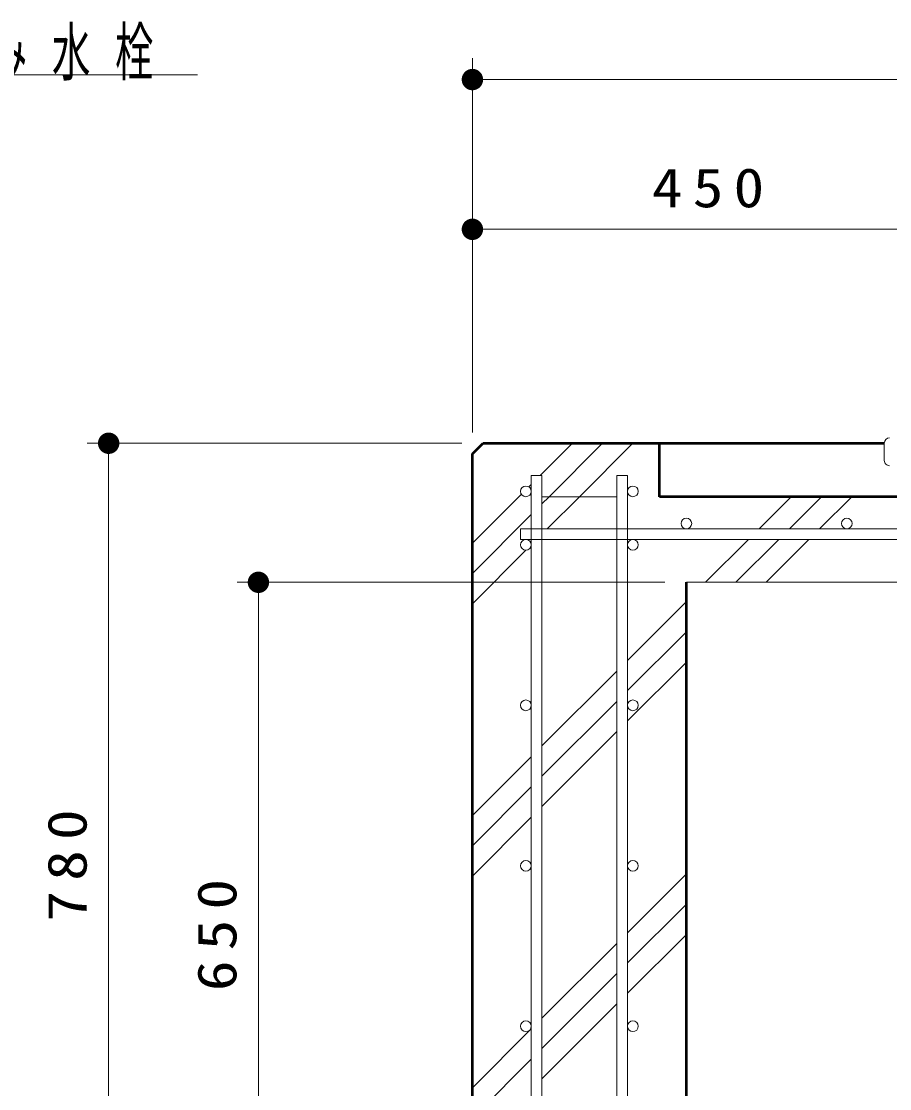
# Model space of a CAD drawing. Units: millimetres on the paper, scale 1:20. Extents: x -385 to 0, y -5 to 267.
# Drawn here: x -147.63 to -107.05, y 130.8 to 180.69 of the extents above; entities that cross this region are included whole.
import ezdxf

# ---------------------------------------------------------------- set-up
doc = ezdxf.new("R2010")
doc.units = ezdxf.units.MM
doc.layers.add('LY_1', color=2, linetype='Continuous', lineweight=13)
doc.styles.add('ＭＳ ゴシック', font='')
doc.styles.get('ＭＳ ゴシック').set_extended_font_data('MS Gothic')

# ---------------------------------------------------------------- blocks, each defined once
blk = doc.blocks.new('filled_dot')
at = {"color": 0, "linetype": 'Continuous', "lineweight": -2, "const_width": 1.25}
blk.add_lwpolyline([(-0.625, 0, 1), (0.625, 0, 1)], format="xyb", close=True, dxfattribs=at)

msp = doc.modelspace()

# ---------------------------------------------------------------- linework, layer by layer
at = {"layer": 'LY_1', "color": 7}
for p, q in [((-126.55, 161.465), (-126.55, 178.965)), ((-126.55, 177.965), (-61.55, 177.965)), ((-126.55, 161.465), (-126.55, 171.965)), ((-126.55, 170.965), (-104.05, 170.965)), ((-127.05, 160.965), (-144.55, 160.965)), ((-143.55, 121.965), (-143.55, 160.965)), ((-123.378, 159.465), (-121.878, 160.965)), ((-122.963, 158.465), (-120.463, 160.965)), ((-121.549, 158.465), (-119.049, 160.965)), ((-123.916, 158.926), (-123.8, 159.043)), ((-126.55, 156.293), (-124.261, 158.581)), ((-123.3, 158.465), (-119.8, 158.465)), ((-123.3, 158.129), (-122.963, 158.465)), ((-123.049, 156.965), (-121.549, 158.465)), ((-113.15, 156.965), (-111.65, 158.465)), ((-111.736, 156.965), (-110.236, 158.465)), ((-110.321, 156.965), (-108.821, 158.465)), ((-126.55, 154.879), (-123.8, 157.629)), ((-115.65, 154.465), (-113.65, 156.465)), ((-114.236, 154.465), (-112.236, 156.465)), ((-112.821, 154.465), (-110.821, 156.465)), ((-126.55, 153.464), (-124.049, 155.965)), ((-117.55, 154.465), (-137.55, 154.465)), ((-136.55, 121.965), (-136.55, 154.465)), ((-116.55, 154.465), (-71.55, 154.465)), ((-119.3, 150.815), (-116.55, 153.565)), ((-119.3, 149.401), (-116.55, 152.151)), ((-119.3, 147.986), (-116.55, 150.736)), ((-123.3, 146.815), (-119.8, 150.315)), ((-123.3, 145.401), (-119.8, 148.901)), ((-123.3, 143.986), (-119.8, 147.486)), ((-126.55, 143.565), (-123.8, 146.315)), ((-126.55, 142.151), (-123.8, 144.901)), ((-126.55, 140.736), (-123.8, 143.486)), ((-119.3, 138.087), (-116.55, 140.837)), ((-119.3, 136.673), (-116.55, 139.423)), ((-119.3, 135.258), (-116.55, 138.008)), ((-123.3, 134.087), (-119.8, 137.587)), ((-123.3, 132.673), (-119.8, 136.173)), ((-123.3, 131.258), (-119.8, 134.758)), ((-126.55, 130.837), (-123.8, 133.587)), ((-126.55, 129.423), (-123.8, 132.173))]:
    msp.add_line(p, q, dxfattribs=at)
at = {"layer": 'LY_1', "color": 140, "lineweight": 50}
for p, q in [((-126.55, 160.465), (-126.05, 160.965)), ((-126.05, 160.965), (-107.3, 160.965)), ((-117.8, 158.465), (-117.8, 160.965)), ((-126.55, 106.965), (-126.55, 160.465)), ((-63.05, 158.465), (-117.8, 158.465)), ((-116.55, 106.965), (-116.55, 154.465))]:
    msp.add_line(p, q, dxfattribs=at)
at = {"layer": 'LY_1'}
msp.add_line((-107.3, 160.165), (-107.3, 160.965), dxfattribs=at)
at = {"layer": 'LY_1', "color": 1}
for p, q in [((-123.8, 159.465), (-123.8, 104.215)), ((-123.3, 159.465), (-123.8, 159.465)), ((-123.3, 104.215), (-123.3, 159.465)), ((-119.8, 159.465), (-119.3, 159.465)), ((-119.8, 104.215), (-119.8, 159.465)), ((-119.3, 159.465), (-119.3, 104.215)), ((-124.3, 156.965), (-124.3, 156.465)), ((-63.8, 156.965), (-124.3, 156.965)), ((-124.3, 156.465), (-63.8, 156.465))]:
    msp.add_line(p, q, dxfattribs=at)
at = {"layer": 'LY_1', "color": 7}
msp.add_lwpolyline([(-186.716, 161.123), (-169.658, 178.181), (-139.398, 178.181)], dxfattribs=at)
at = {"layer": 'LY_1', "color": 1}
for centre in [(-124.05, 158.715), (-119.05, 158.715), (-116.55, 157.215), (-109.05, 157.215), (-124.05, 156.215), (-119.05, 156.215), (-124.05, 148.715), (-119.05, 148.715), (-124.05, 141.215), (-119.05, 141.215), (-124.05, 133.715), (-119.05, 133.715)]:
    msp.add_circle(centre, 0.25, dxfattribs=at)
at = {"layer": 'LY_1'}
for centre, start, end in [((-107.05, 160.965), 90.0001, 180), ((-107.05, 160.165), 180, 270.0001)]:
    msp.add_arc(centre, 0.25, start, end, dxfattribs=at)

# ---------------------------------------------------------------- block references
at = {"layer": 'LY_1', "color": 7, "xscale": 0.4, "yscale": 0.4}
for p in [(-126.55, 177.965), (-126.55, 170.965)]:
    msp.add_blockref('filled_dot', p, dxfattribs=at)
at = {"layer": 'LY_1', "color": 7, "xscale": 0.4, "yscale": 0.4, "rotation": 270}
for p in [(-143.55, 160.965), (-136.55, 154.465)]:
    msp.add_blockref('filled_dot', p, dxfattribs=at)

# ---------------------------------------------------------------- texts
at = {"layer": 'LY_1', "color": 7, "style": 'ＭＳ ゴシック'}
for s, insert, char_height, attachment_point in [('\\T1.64;\\W0.6;自閉式立形水飲み水栓', (-169.815, 179.131), 2.199, 4), ('\\T1.33;\\W1.15;450', (-115.3, 171.965), 1.833, 8)]:
    msp.add_mtext(s, dxfattribs=dict(at, insert=insert, char_height=char_height, attachment_point=attachment_point))
at = {"layer": 'LY_1', "color": 7, "char_height": 1.833, "attachment_point": 8, "rotation": 90, "style": 'ＭＳ ゴシック'}
for s, insert in [('\\T1.33;\\W1.15;780', (-144.55, 141.465)), ('\\T1.33;\\W1.15;650', (-137.55, 138.215))]:
    msp.add_mtext(s, dxfattribs=dict(at, insert=insert))

doc.saveas('drawing.dxf')
